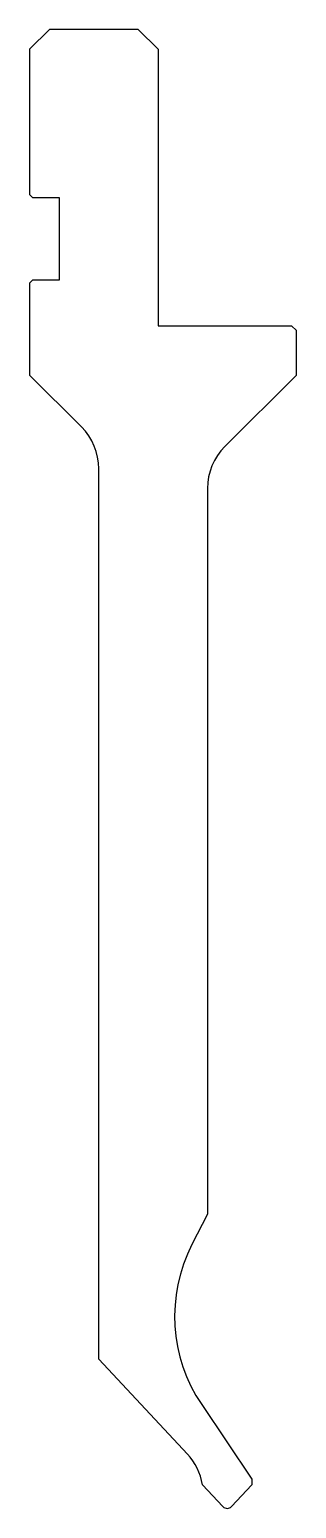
# Model space of a CAD drawing. Header units: metres. Extents: x -20 to 7, y 0 to 150.
import ezdxf

# ---------------------------------------------------------------- set-up
doc = ezdxf.new("R2010")
doc.units = ezdxf.units.M

msp = doc.modelspace()

# ---------------------------------------------------------------- linework, layer by layer
for p, q in [((-18, 149.81), (-20, 147.81)), ((-9, 149.81), (-18, 149.81)), ((-7, 147.81), (-9, 149.81)), ((-20, 147.81), (-20, 133.11)), ((-7, 147.81), (-7, 119.81)), ((-20, 133.11), (-19.7, 132.81)), ((-19.7, 132.81), (-17, 132.81)), ((-17, 132.81), (-17, 124.41)), ((-19.7, 124.41), (-20, 124.11)), ((-17, 124.41), (-19.7, 124.41)), ((-20, 124.11), (-20, 114.81)), ((-7, 119.81), (6.5, 119.81)), ((7, 119.31), (6.5, 119.81)), ((7, 114.81), (7, 119.31)), ((-14.757359, 109.567359), (-20, 114.81)), ((7, 114.81), (-0.242641, 107.567359)), ((-13, 15.127305), (-13, 105.324719)), ((-2, 103.324719), (-2, 29.817127)), ((-2, 29.817127), (-3.576104, 26.723848)), ((-4.033574, 5.51199), (-13, 15.127305)), ((-2.584601, 10.512914), (2.5, 2.974682)), ((-0.438812, 0.190801), (-2.502995, 2.404366)), ((2.5, 2.401154), (0.438812, 0.190801)), ((2.5, 2.974682), (2.5, 2.401154))]:
    msp.add_line(p, q)
for centre, radius, start, end in [((-19, 105.324719), 6, 0, 45), ((4, 103.324719), 6, 135, 180), ((10.68, 19.46), 16, 153, 214), ((-8.421696, 1.42), 6, 9.44269, 43), ((0, 0.6), 0.6, 223, 317)]:
    msp.add_arc(centre, radius, start, end)

doc.saveas('drawing.dxf')
